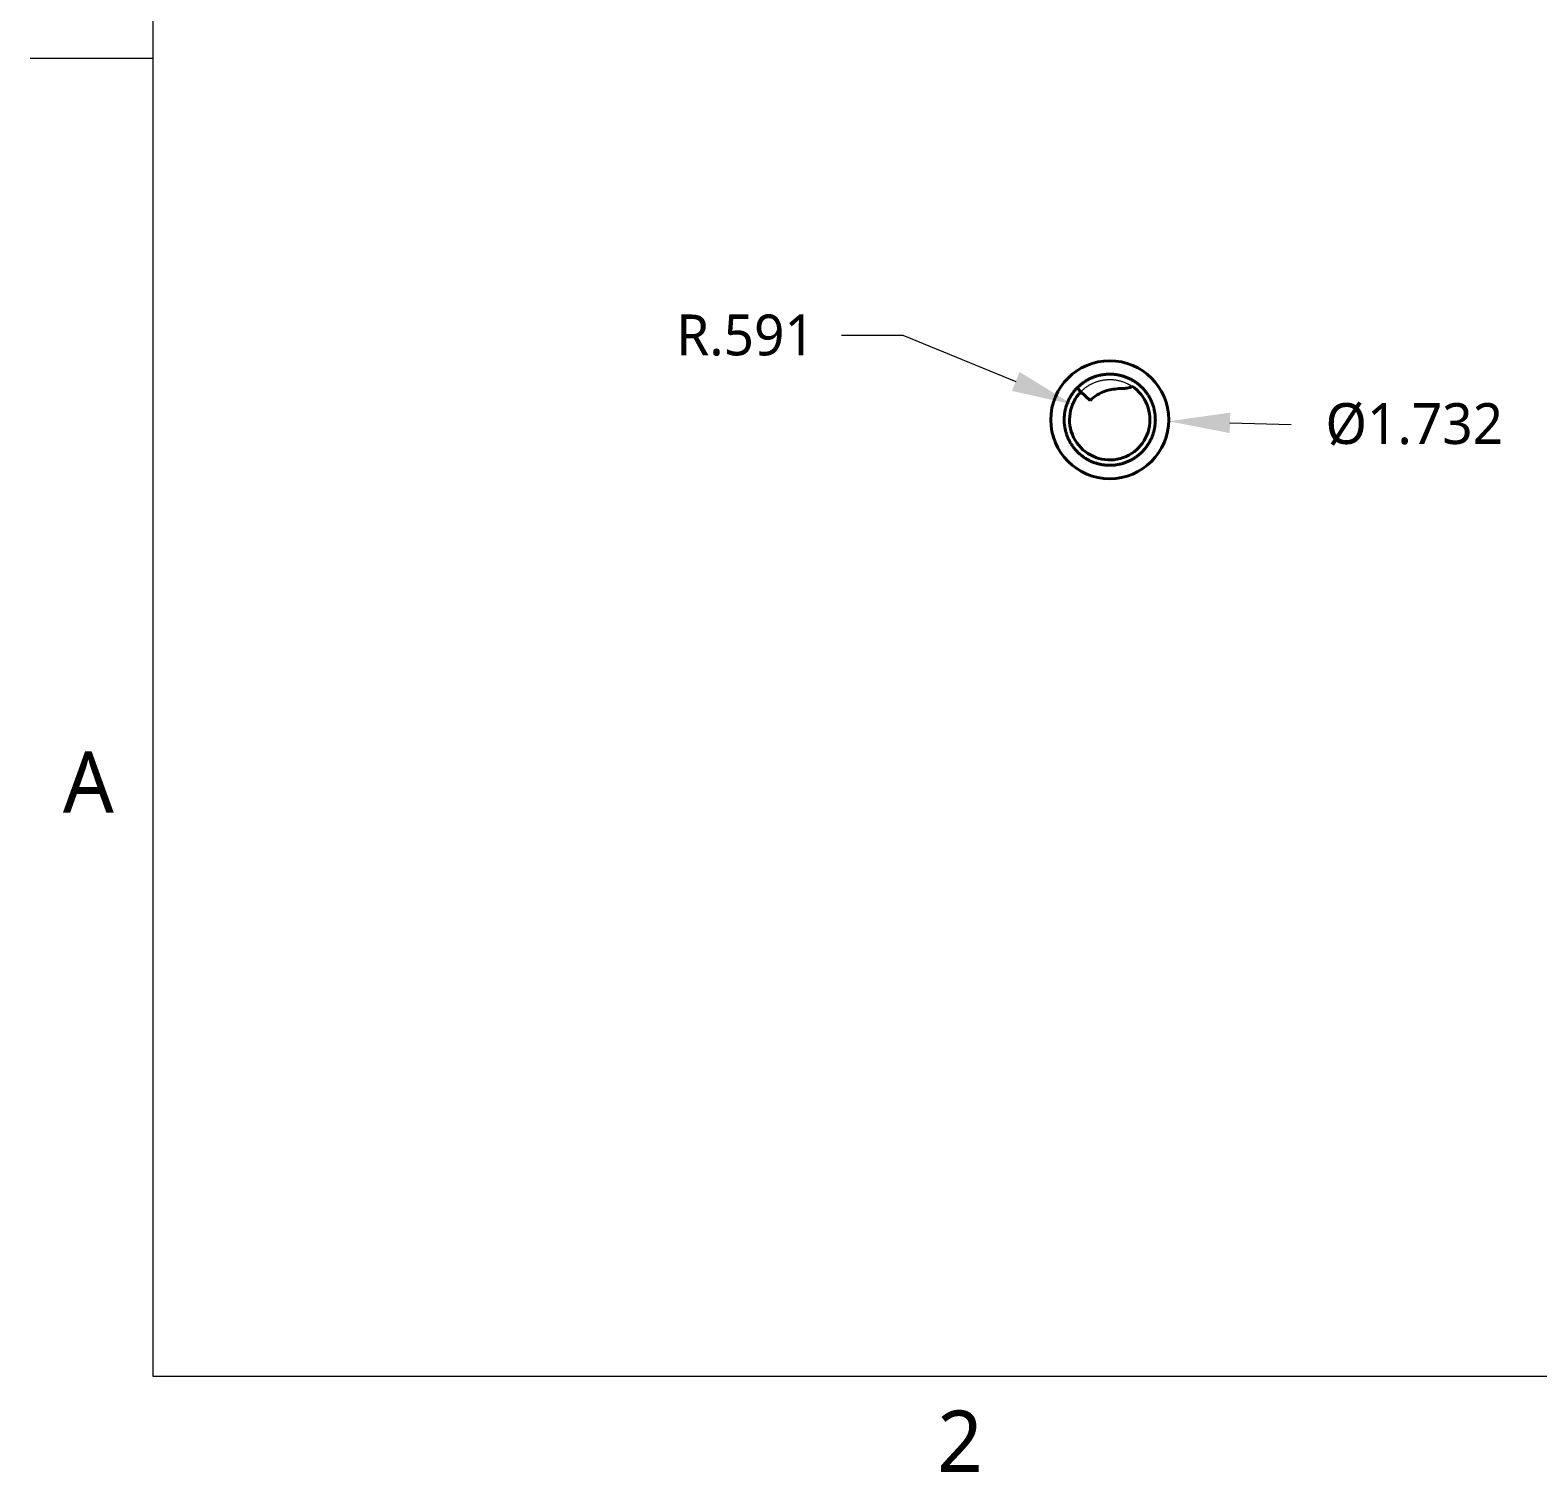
# Model space of a CAD drawing. Header units: inches. Extents: x 0 to 11, y 0 to 8.5.
# Drawn here: x 0.019 to 4.447, y 0.1 to 4.333 of the extents above; entities that cross this region are included whole.
import ezdxf

# ---------------------------------------------------------------- set-up
doc = ezdxf.new("R2010")
doc.units = ezdxf.units.IN
doc.header["$LTSCALE"] = 0.5
doc.header["$MEASUREMENT"] = 0
for name, color, linetype, lineweight in [('ANNOTATION_TEXT', 7, 'Continuous', 25), ('BORDER_FRAME', 7, 'Continuous', 15), ('BORDER_ZONES', 7, 'Continuous', 15), ('TANGENT_LINES', 7, 'Continuous', 15), ('Visible', 7, 'Continuous', 40)]:
    doc.layers.add(name, color=color, linetype=linetype, lineweight=lineweight)
doc.styles.add('Onshape-Standard', font='NotoSans-Regular.ttf')
doc.styles.add('Onshape-Standard-Dimension', font='')
doc.styles.get('Onshape-Standard-Dimension').set_extended_font_data('Noto Sans')
doc.dimstyles.new('Onshape-Standard$3', dxfattribs={"dimtxt": 0.12, "dimasz": 0.18, "dimexe": 0.08, "dimexo": 0.0625, "dimgap": 0.09, "dimtad": 0, "dimtih": 1, "dimtoh": 1, "dimdec": 3, "dimzin": 7, "dimdsep": 46, "dimtxsty": 'Onshape-Standard-Dimension', "dimcen": 0, "dimadec": 1, "dimazin": 0, "dimtfac": 1, "dimtdec": 3, "dimtofl": 0, "dimtmove": 0, "dimatfit": 3, "dimfxl": 0, "dimtolj": 1, "dimtzin": 7, "dimlwd": 13, "dimlwe": 13, "dimarcsym": 0})
doc.dimstyles.new('Onshape-Standard$4', dxfattribs={"dimtxt": 0.12, "dimasz": 0.18, "dimexe": 0.08, "dimexo": 0.0625, "dimgap": 0.09, "dimtad": 0, "dimtih": 1, "dimtoh": 1, "dimdec": 3, "dimzin": 7, "dimdsep": 46, "dimtxsty": 'Onshape-Standard-Dimension', "dimcen": 0, "dimadec": 1, "dimazin": 0, "dimtfac": 1, "dimtdec": 3, "dimtofl": 0, "dimtmove": 0, "dimatfit": 3, "dimfxl": 0, "dimtolj": 1, "dimtzin": 7, "dimlwd": 13, "dimlwe": 13, "dimarcsym": 0})

# ---------------------------------------------------------------- blocks, each defined once
blk = doc.blocks.new('*D2')
at = {"layer": 'ANNOTATION_TEXT', "color": 0, "lineweight": 13}
blk.add_line((3.5431, 3.18), (3.723, 3.1753), dxfattribs=at)
at = {"layer": 'ANNOTATION_TEXT', "color": 0}
blk.add_solid([(3.5439, 3.21), (3.5423, 3.15), (3.3632, 3.1847)], dxfattribs=at)
at = {"layer": 'Defpoints', "color": 0}
for p in [(3.0168, 3.1937), (3.3632, 3.1847)]:
    blk.add_point(p, dxfattribs=at)
at = {"layer": 'ANNOTATION_TEXT', "color": 0, "insert": (4.0845, 3.1753), "char_height": 0.12, "attachment_point": 5, "style": 'Onshape-Standard-Dimension'}
blk.add_mtext('\\A1;%%c1.732', dxfattribs=at)
blk = doc.blocks.new('*D4')
at = {"layer": 'ANNOTATION_TEXT', "color": 0, "lineweight": 13}
for p, q in [((2.4021, 3.437), (2.5821, 3.437)), ((2.5821, 3.437), (2.9139, 3.3017))]:
    blk.add_line(p, q, dxfattribs=at)
at = {"layer": 'ANNOTATION_TEXT', "color": 0}
blk.add_solid([(2.9026, 3.2739), (2.9253, 3.3295), (3.0806, 3.2338)], dxfattribs=at)
at = {"layer": 'Defpoints', "color": 0}
for p in [(3.0806, 3.2338), (3.19, 3.1892)]:
    blk.add_point(p, dxfattribs=at)
at = {"layer": 'ANNOTATION_TEXT', "color": 0, "insert": (2.1203, 3.437), "char_height": 0.12, "attachment_point": 5, "style": 'Onshape-Standard-Dimension'}
blk.add_mtext('\\A1;R.591', dxfattribs=at)

msp = doc.modelspace()

# ---------------------------------------------------------------- linework, layer by layer
at = {"layer": 'BORDER_FRAME'}
for p, q in [((0.38, 0.38), (0.38, 8.12)), ((10.62, 0.38), (0.38, 0.38))]:
    msp.add_line(p, q, dxfattribs=at)
at = {"layer": 'BORDER_ZONES'}
msp.add_line((0.38, 4.25), (0.019, 4.25), dxfattribs=at)
at = {"layer": 'TANGENT_LINES'}
for points, weights, knots in [([(3.09891, 3.26439), (3.10194, 3.26805), (3.10525, 3.27147), (3.13198, 3.299), (3.16979, 3.30557), (3.2076, 3.31213), (3.24205, 3.29522), (3.24863, 3.29199), (3.25476, 3.28798)], [0.988967201986, 0.993663151706, 1, 0.951056516295, 1, 0.951056516295, 1, 0.990271196789, 0.984410104038], [0.220783636, 0.220783636, 0.220783636, 0.222222222, 0.222222222, 0.233333333, 0.233333333, 0.244444444, 0.244444444, 0.24665307, 0.24665307, 0.24665307]), ([(3.10525, 3.27147), (3.13198, 3.299), (3.16979, 3.30557), (3.2076, 3.31213), (3.24205, 3.29522), (3.24863, 3.29199), (3.25476, 3.28797)], [1, 0.951056516295, 1, 0.951056516295, 1, 0.990267352987, 0.984405473263], [0, 0, 0, 0.011111111, 0.011111111, 0.022222222, 0.022222222, 0.02443172, 0.02443172, 0.02443172])]:
    msp.add_rational_spline(points, weights, degree=2, knots=knots, dxfattribs=at)
at = {"layer": 'Visible'}
for p in [(3.09395, 3.28244), (3.13209, 3.24542)]:
    msp.add_line(p, (3.10525, 3.27147), dxfattribs=at)
at = {"layer": 'Visible', "flags": 128}
msp.add_lwpolyline([(3.13209, 3.24542), (3.137, 3.25015), (3.14197, 3.25439), (3.14731, 3.25841), (3.15288, 3.26209), (3.15868, 3.26543), (3.16617, 3.26911), (3.17393, 3.27222), (3.18173, 3.27473), (3.18998, 3.27681), (3.19486, 3.2778), (3.19995, 3.27867), (3.20524, 3.2794), (3.21075, 3.28), (3.21646, 3.28047), (3.22238, 3.28081), (3.22613, 3.28097), (3.2298, 3.28113), (3.23389, 3.28133), (3.23764, 3.28157), (3.24097, 3.2819), (3.24483, 3.28252), (3.24799, 3.28335), (3.24939, 3.28386), (3.25065, 3.28445), (3.25178, 3.28509), (3.25294, 3.28593), (3.25383, 3.28678), (3.25477, 3.28796)], dxfattribs=at)
at = {"layer": 'Visible', "extrusion": (0, 0, -1)}
msp.add_circle((-3.19, 3.1892), 0.17323, dxfattribs=at)
at = {"layer": 'Visible'}
msp.add_arc((3.19, 3.1892), 0.11811, 135.85119, 56.74194, dxfattribs=at)
msp.add_rational_spline([(3.09395, 3.28244), (3.0941, 3.28259), (3.09425, 3.28274), (3.12448, 3.31368), (3.1671, 3.32108), (3.20995, 3.32853), (3.24899, 3.30936), (3.28803, 3.29019), (3.30835, 3.25174), (3.32867, 3.21328), (3.32251, 3.17023), (3.31634, 3.12717), (3.28605, 3.09596), (3.25575, 3.06476), (3.2129, 3.05732), (3.17005, 3.04987), (3.13101, 3.06904), (3.09197, 3.08821), (3.07165, 3.12666), (3.05133, 3.16512), (3.05749, 3.20817), (3.06366, 3.25123), (3.09395, 3.28244), (3.09505, 3.28357), (3.09617, 3.28467)], [1, 0.999750718407, 0.999503976124, 0.951305797888, 1, 0.951056516295, 1, 0.951056516295, 1, 0.951056516295, 1, 0.951056516295, 1, 0.951056516295, 1, 0.951056516295, 1, 0.951056516295, 1, 0.951056516295, 1, 0.951056516295, 1, 0.998139595008, 0.996420622807], degree=2, knots=[0, 0, 0, 0.00005659, 0.00005659, 0.01111111, 0.01111111, 0.02222222, 0.02222222, 0.03333333, 0.03333333, 0.04444444, 0.04444444, 0.05555556, 0.05555556, 0.06666667, 0.06666667, 0.07777778, 0.07777778, 0.08888889, 0.08888889, 0.1, 0.1, 0.11111111, 0.11111111, 0.11153346, 0.11153346, 0.11153346], dxfattribs=at)
msp.add_rational_spline([(3.29957, 3.26609), (3.29964, 3.266), (3.2997, 3.2659)], [0.984230869607, 0.984312486457, 0.984394868744], degree=2, dxfattribs=at)

# ---------------------------------------------------------------- texts
at = {"layer": 'BORDER_ZONES', "char_height": 0.18, "attachment_point": 5, "style": 'Onshape-Standard'}
for s, insert in [('A', (0.19, 2.125)), ('2', (2.75, 0.19))]:
    msp.add_mtext(s, dxfattribs=dict(at, insert=insert))

# ---------------------------------------------------------------- dimensions: what is measured, and where the dimension line sits
at = {"layer": 'ANNOTATION_TEXT'}
dim = msp.add_radius_dim(center=(3.19, 3.1892, 0.73326), mpoint=(3.08062, 3.23378, 0.73326), dimstyle='Onshape-Standard$4', override={"dimexe": 0.030921, "dimlfac": 5, "dimtofl": 0, "dimatfit": 0}, dxfattribs=at)
dim.commit()
dim.dimension.update_dxf_attribs({"geometry": '*D4', "text_midpoint": (2.12027, 3.43696), "dimtype": 164})
dim = msp.add_diameter_dim_2p(p1=(3.01683, 3.19372, -0.71556), p2=(3.36317, 3.18468, -0.71556), dimstyle='Onshape-Standard$3', override={"dimlfac": 5}, dxfattribs=at)
dim.commit()
dim.dimension.update_dxf_attribs({"geometry": '*D2', "text_midpoint": (3.72305, 3.17528), "dimtype": 163})

doc.saveas('drawing.dxf')
